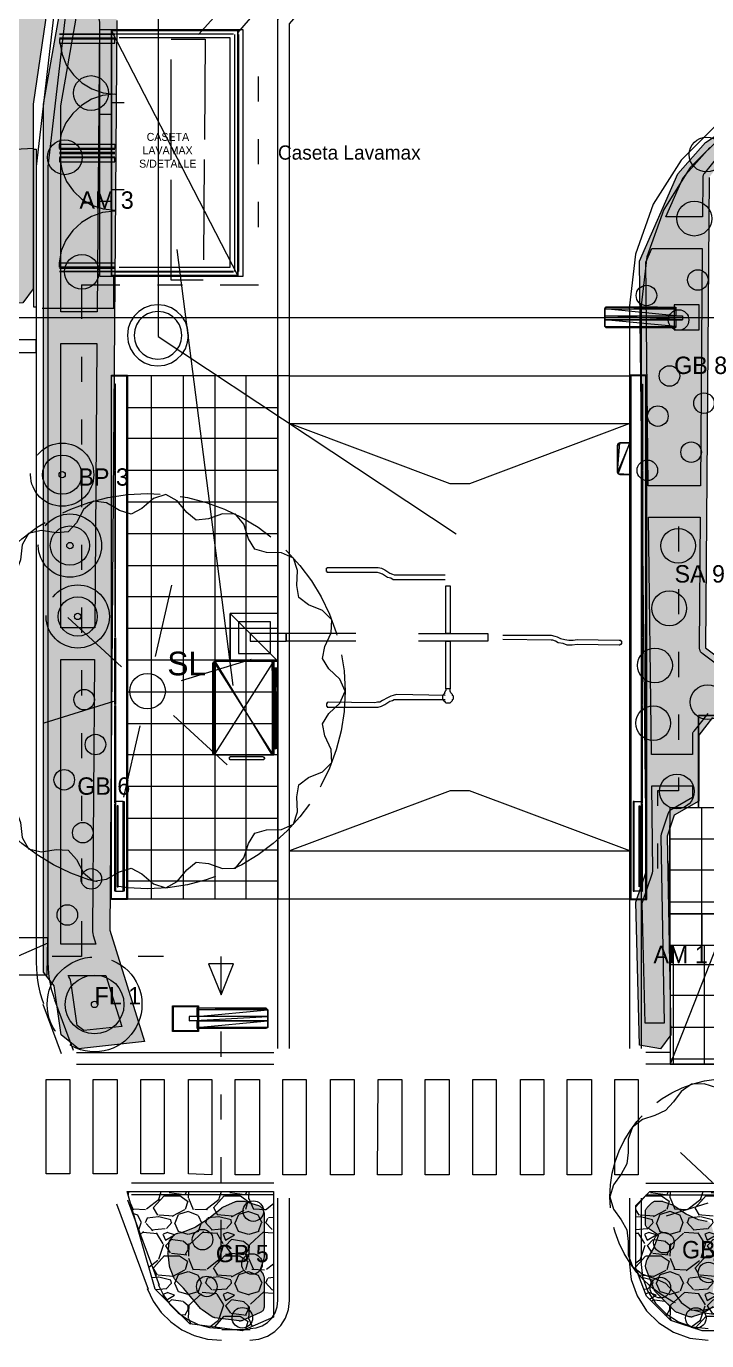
# Model space of a CAD drawing. Header units: metres. Extents: x 1 to 213, y 1 to 147.
# Drawn here: x 58.91 to 67.53, y 85.38 to 102.01 of the extents above; entities that cross this region are included whole.
import ezdxf

# ---------------------------------------------------------------- set-up
doc = ezdxf.new("R2010")
doc.units = ezdxf.units.M
doc.linetypes.add('DASHED', pattern=[1.524, 1.27, -0.254])
doc.layers.get('0').update_dxf_attribs({"lineweight": 0, "plot": 0})
for name, color, linetype, lineweight, plot in [('00-BASE-ARQUITECTURA', 8, 'Continuous', 0, False), ('00-BASE-MAICILLO-EXISTENTE', 33, 'Continuous', 0, False), ('00-BASE-TEXTO', 8, 'Continuous', 0, False), ('PJ-ARBOLES', 94, 'Continuous', 0, False), ('PJ-ARBUSTOS', 82, 'Continuous', 0, False), ('PJ-COPA-ADULTA', 8, 'DASHED', 0, False), ('PJ-CUBRESUELOS', 150, 'Continuous', 0, False), ('PJ-ETIQUETAS', 7, 'Continuous', 0, False), ('PJ-GRAVILLA', 42, 'Continuous', 0, False), ('PJ-HERBACEAS', 212, 'Continuous', 0, False), ('PJ-LIMITE-JARDIN', 7, 'Continuous', 0, False), ('PJ-MASAS', 92, 'Continuous', 0, False), ('PJ-MASAS-RELLENO', 92, 'Continuous', 0, False), ('PJ-PROTEGIDO', 30, 'DASHED', 0, False), ('PJ-RIEGO-SECTORES', 5, 'Continuous', 0, False)]:
    doc.layers.add(name, color=color, linetype=linetype, lineweight=lineweight, plot=plot)

# ---------------------------------------------------------------- blocks, each defined once
blk = doc.blocks.new('PJ_SL')
for p, q in [((0.1, 0.439), (0.305, 1.341)), ((-0.33, 0.306), (-1.009, 0.934)), ((0.43, 0.133), (1.314, 0.406)), ((-0.43, -0.133), (-1.314, -0.406)), ((0.33, -0.306), (1.009, -0.934)), ((-0.1, -0.439), (-0.305, -1.341))]:
    blk.add_line(p, q)
blk.add_lwpolyline([(2.5, 0), (2.433, 0.15), (2.295, 0.284), (2.212, 0.413), (2.243, 0.564), (2.323, 0.739), (2.331, 0.903), (2.214, 1.019), (2.037, 1.094), (1.913, 1.184), (1.887, 1.336), (1.899, 1.528), (1.848, 1.684), (1.697, 1.75), (1.505, 1.756), (1.356, 1.796), (1.277, 1.928), (1.219, 2.111), (1.114, 2.238), (0.95, 2.245), (0.769, 2.181), (0.616, 2.164), (0.495, 2.259), (0.374, 2.409), (0.231, 2.489), (0.075, 2.436), (-0.071, 2.311), (-0.208, 2.24), (-0.355, 2.285), (-0.521, 2.381), (-0.684, 2.405), (-0.81, 2.299), (-0.901, 2.13), (-1.003, 2.014), (-1.156, 2.003), (-1.346, 2.032), (-1.507, 1.995), (-1.586, 1.851), (-1.61, 1.66), (-1.663, 1.516), (-1.802, 1.45), (-1.989, 1.408), (-2.126, 1.316), (-2.147, 1.153), (-2.101, 0.967), (-2.098, 0.813), (-2.204, 0.701), (-2.364, 0.595), (-2.457, 0.459), (-2.419, 0.3), (-2.308, 0.142), (-2.25, 0), (-2.308, -0.142), (-2.419, -0.3), (-2.457, -0.459), (-2.364, -0.595), (-2.204, -0.701), (-2.098, -0.813), (-2.101, -0.967), (-2.147, -1.153), (-2.126, -1.316), (-1.989, -1.408), (-1.802, -1.45), (-1.663, -1.516), (-1.61, -1.66), (-1.586, -1.851), (-1.507, -1.995), (-1.346, -2.032), (-1.156, -2.003), (-1.003, -2.014), (-0.901, -2.13), (-0.81, -2.299), (-0.684, -2.405), (-0.521, -2.381), (-0.355, -2.285), (-0.208, -2.24), (-0.071, -2.311), (0.075, -2.436), (0.231, -2.489), (0.374, -2.409), (0.495, -2.259), (0.616, -2.164), (0.769, -2.181), (0.95, -2.245), (1.114, -2.238), (1.219, -2.111), (1.277, -1.928), (1.356, -1.796), (1.505, -1.756), (1.697, -1.75), (1.848, -1.684), (1.899, -1.528), (1.887, -1.336), (1.913, -1.184), (2.037, -1.094), (2.214, -1.019), (2.331, -0.903), (2.323, -0.739), (2.243, -0.564), (2.212, -0.413), (2.295, -0.284), (2.433, -0.15), (2.5, 0)], close=True)
blk.add_circle((0, 0), 0.225)
for tag, p, height in [('CODIGO', (0.15, 0.15), 0.2), ('ESPECIE', (0.15, -0.1), 0.15), ('ZONA', (0.15, -0.3), 0.15)]:
    blk.add_attdef(tag, p, '', height=height)
blk = doc.blocks.new('PJ_FL')
for radius in [0.372, 0.04]:
    blk.add_circle((0, 0), radius)
for tag, p, height in [('CODIGO', (0.15, 0.15), 0.2), ('ESPECIE', (0.15, -0.1), 0.15), ('ZONA', (0.15, -0.3), 0.15)]:
    blk.add_attdef(tag, p, '', height=height)
blk = doc.blocks.new('PJ_GB')
blk.add_circle((0, 0), 0.13)
for tag, p, height in [('CODIGO', (0.15, 0.15), 0.2), ('ESPECIE', (0.15, -0.1), 0.15), ('ZONA', (0.15, -0.3), 0.15)]:
    blk.add_attdef(tag, p, '', height=height)
blk = doc.blocks.new('PJ_BP')
for radius in [0.248, 0.04]:
    blk.add_circle((0, 0), radius)
for tag, p, height in [('CODIGO', (0.15, 0.15), 0.2), ('ESPECIE', (0.15, -0.1), 0.15), ('ZONA', (0.15, -0.3), 0.15)]:
    blk.add_attdef(tag, p, '', height=height)
blk = doc.blocks.new('PJ_AM')
blk.add_circle((0, 0), 0.22)
for tag, p, height in [('CODIGO', (0.15, 0.15), 0.2), ('ESPECIE', (0.15, -0.1), 0.15), ('ZONA', (0.15, -0.3), 0.15)]:
    blk.add_attdef(tag, p, '', height=height)
blk = doc.blocks.new('PJ_SA')
blk.add_circle((0, 0), 0.22)
for tag, p, height in [('CODIGO', (0.15, 0.15), 0.2), ('ESPECIE', (0.15, -0.1), 0.15), ('ZONA', (0.15, -0.3), 0.15)]:
    blk.add_attdef(tag, p, '', height=height)
blk = doc.blocks.new('PJ_CD')
for p, q in [((0.06, 0.263), (0.183, 0.804)), ((-0.198, 0.183), (-0.605, 0.561)), ((0.258, 0.08), (0.788, 0.244)), ((-0.258, -0.08), (-0.788, -0.244)), ((-0.06, -0.263), (-0.183, -0.804)), ((0.198, -0.183), (0.605, -0.561))]:
    blk.add_line(p, q)
blk.add_lwpolyline([(1.5, 0), (1.454, 0.153), (1.357, 0.288), (1.284, 0.417), (1.268, 0.564), (1.267, 0.731), (1.214, 0.882), (1.087, 0.979), (0.928, 1.031), (0.794, 1.092), (0.694, 1.202), (0.595, 1.336), (0.464, 1.427), (0.304, 1.431), (0.145, 1.38), (0, 1.35), (-0.145, 1.38), (-0.304, 1.431), (-0.464, 1.427), (-0.595, 1.336), (-0.694, 1.202), (-0.794, 1.092), (-0.928, 1.031), (-1.087, 0.979), (-1.214, 0.882), (-1.267, 0.731), (-1.268, 0.564), (-1.284, 0.417), (-1.357, 0.288), (-1.454, 0.153), (-1.5, 0), (-1.454, -0.153), (-1.357, -0.288), (-1.284, -0.417), (-1.268, -0.564), (-1.267, -0.731), (-1.214, -0.882), (-1.087, -0.979), (-0.928, -1.031), (-0.794, -1.092), (-0.694, -1.202), (-0.595, -1.336), (-0.464, -1.427), (-0.304, -1.431), (-0.145, -1.38), (0, -1.35), (0.145, -1.38), (0.304, -1.431), (0.464, -1.427), (0.595, -1.336), (0.694, -1.202), (0.794, -1.092), (0.928, -1.031), (1.087, -0.979), (1.214, -0.882), (1.267, -0.731), (1.268, -0.564), (1.284, -0.417), (1.357, -0.288), (1.454, -0.153), (1.5, 0)], close=True)
blk.add_circle((0, 0), 0.135)
for tag, p, height in [('CODIGO', (0.15, 0.15), 0.2), ('ESPECIE', (0.15, -0.1), 0.15), ('ZONA', (0.15, -0.3), 0.15)]:
    blk.add_attdef(tag, p, '', height=height)

msp = doc.modelspace()

# ---------------------------------------------------------------- hatches: boundary and pattern name
at = {"layer": '00-BASE-MAICILLO-EXISTENTE'}
h = msp.add_hatch(dxfattribs=at)
h.set_pattern_fill('AR-SAND', scale=0.02)
h.paths.add_polyline_path([(52.211, 142.478), (53.049, 142.346), (60.193, 142.434), (60.59, 142.302), (66.719, 142.39), (76.156, 142.258), (76.2, 140.273), (75.935, 139.876), (74.216, 138.862), (73.466, 139.7), (73.157, 139.788), (72.628, 139.7), (71.217, 138.862), (70.776, 139.524), (70.247, 139.832), (69.718, 139.7), (68.351, 138.862), (67.91, 139.524), (67.381, 139.832), (66.763, 139.656), (65.484, 138.862), (65.264, 138.95), (64.691, 139.788), (64.161, 139.788), (63.765, 139.568), (62.618, 138.862), (62.265, 138.421), (62.309, 134.893), (62.706, 134.32), (80.301, 134.32), (82.109, 134.188), (82.506, 134.32), (82.77, 134.673), (82.462, 135.511), (82.594, 135.687), (85.152, 135.643), (86.034, 133.438), (86.519, 132.733), (87.577, 130.175), (98.469, 106.627), (96.705, 105.789), (96.308, 105.745), (95.956, 105.436), (93.31, 104.202), (92.913, 104.554), (92.781, 105.04), (91.943, 106.274), (90.708, 107.641), (89.032, 108.92), (87.489, 109.67), (87.709, 109.714), (87.974, 110.067), (87.974, 110.419), (87.621, 110.816), (87.092, 110.816), (86.827, 110.596), (86.739, 110.155), (86.96, 109.758), (86.651, 109.934), (84.578, 110.287), (71.746, 110.199), (69.894, 110.375), (67.292, 110.155), (64.823, 109.405), (63.279, 108.523), (60.81, 106.054), (59.708, 103.981), (59.223, 102.526), (59.002, 101.027), (59.002, 98.69), (58.87, 98.513), (52.123, 98.425), (51.991, 98.778), (51.991, 112.624), (52.123, 122.37), (52.079, 142.213), (52.211, 142.478)])
at = {"layer": 'PJ-GRAVILLA'}
h = msp.add_hatch(dxfattribs=at)
h.set_pattern_fill('GRAVEL', scale=0.03)
h.paths.add_polyline_path([(68.439, 110.155), (75.318, 110.155), (75.362, 107.906), (75.186, 107.818), (65.176, 107.862), (64.735, 107.685), (64.426, 107.774), (63.544, 107.156), (63.059, 106.583), (62.75, 106.848), (62.353, 106.848), (61.736, 106.23), (60.722, 104.951), (60.766, 104.599), (61.075, 104.246), (60.413, 103.364), (59.972, 102.526), (60.06, 102.085), (59.972, 90.576), (60.413, 89.165), (59.575, 89.076), (59.355, 89.253), (59.267, 89.87), (59.134, 90.046), (59.134, 101.027), (59.443, 102.791), (60.016, 104.422), (61.251, 106.407), (63.103, 108.215), (64.999, 109.317), (65.925, 109.582), (66.146, 109.758), (68.439, 110.155)])
h = msp.add_hatch(dxfattribs=at)
h.set_pattern_fill('GRAVEL', scale=0.03)
h.paths.add_polyline_path([(69.233, 101.335), (84.182, 101.335), (84.358, 101.247), (84.358, 101.115), (84.182, 101.027), (71.57, 101.071), (70.82, 100.983), (70.688, 100.85), (70.556, 100.012), (69.144, 100.012), (68.703, 100.365), (67.733, 100.321), (67.557, 100.101), (67.513, 94.148), (67.866, 93.883), (70.864, 93.927), (71.085, 93.707), (71.085, 93.442), (70.864, 93.266), (67.601, 93.266), (67.425, 93.045), (67.425, 92.207), (67.116, 92.031), (67.028, 91.766), (67.072, 89.253), (66.94, 89.076), (66.675, 89.12), (66.631, 90.928), (66.763, 91.325), (66.675, 99.042), (67.16, 100.145), (67.513, 100.542), (68.439, 101.159), (69.233, 101.335)])
h = msp.add_hatch(dxfattribs=at)
h.set_pattern_fill('GRAVEL', scale=0.03)
h.paths.add_polyline_path([(68.351, 90.576), (68.836, 90.576), (69.012, 90.399), (69.012, 85.813), (68.703, 85.504), (67.469, 85.504), (67.072, 85.637), (66.763, 85.945), (66.631, 86.298), (66.631, 87.092), (66.807, 87.268), (68.174, 87.268), (68.439, 87.621), (68.439, 88.812), (68.174, 89.12), (68.174, 90.399), (68.351, 90.576)])
h = msp.add_hatch(dxfattribs=at)
h.set_pattern_fill('GRAVEL', scale=0.03)
h.paths.add_polyline_path([(60.193, 87.268), (62.045, 87.268), (62.045, 85.681), (61.648, 85.504), (60.986, 85.593), (60.545, 86.034), (60.193, 87.268)])
at = {"layer": 'PJ-MASAS-RELLENO'}
for points in [[(59.84, 102.064), (59.812, 98.4), (59.354, 98.4), (59.354, 101.008), (59.577, 102.283), (59.808, 102.227), (59.84, 102.064)], [(68.753, 100.428), (68.747, 100.432), (68.74, 100.437), (68.732, 100.44), (68.724, 100.442), (68.716, 100.444), (68.708, 100.445), (68.7, 100.445), (67.73, 100.401), (67.722, 100.4), (67.715, 100.399), (67.707, 100.397), (67.7, 100.394), (67.694, 100.391), (67.687, 100.387), (67.681, 100.382), (67.676, 100.377), (67.671, 100.371), (67.494, 100.151), (67.49, 100.144), (67.486, 100.138), (67.483, 100.131), (67.48, 100.124), (67.478, 100.116), (67.477, 100.109), (67.477, 100.101), (67.473, 99.6), (67.008, 99.6), (67.228, 100.101), (67.566, 100.481), (68.471, 101.084), (68.988, 101.199), (69.008, 100.224), (68.753, 100.428)], [(67.448, 96.2), (66.787, 96.2), (66.755, 99.026), (66.832, 99.2), (67.47, 99.2), (67.448, 96.2)], [(59.781, 94.4), (59.354, 94.4), (59.354, 98), (59.809, 98), (59.781, 94.4)], [(67.433, 94.148), (67.433, 94.141), (67.434, 94.133), (67.436, 94.126), (67.438, 94.119), (67.441, 94.112), (67.445, 94.105), (67.449, 94.099), (67.454, 94.094), (67.459, 94.088), (67.465, 94.084), (67.818, 93.819), (67.824, 93.815), (67.83, 93.811), (67.837, 93.808), (67.844, 93.806), (67.852, 93.804), (67.859, 93.803), (67.867, 93.803), (70.832, 93.847), (71.005, 93.673), (71.005, 93.48), (70.836, 93.346), (67.601, 93.346), (67.593, 93.345), (67.585, 93.344), (67.577, 93.342), (67.57, 93.339), (67.563, 93.336), (67.556, 93.332), (67.55, 93.327), (67.544, 93.322), (67.539, 93.316), (67.362, 93.095), (67.358, 93.089), (67.354, 93.082), (67.35, 93.075), (67.348, 93.068), (67.346, 93.06), (67.345, 93.053), (67.345, 93.045), (67.345, 92.8), (66.826, 92.8), (66.792, 95.8), (67.445, 95.8), (67.433, 94.148)], [(59.752, 90.577), (59.753, 90.555), (59.757, 90.532), (59.762, 90.51), (59.797, 90.4), (59.354, 90.4), (59.354, 94), (59.778, 94), (59.752, 90.577)], [(67.345, 92.254), (67.076, 92.1), (67.069, 92.096), (67.063, 92.091), (67.057, 92.085), (67.052, 92.078), (67.047, 92.071), (67.043, 92.064), (67.04, 92.056), (66.952, 91.792), (66.949, 91.783), (66.948, 91.774), (66.948, 91.765), (66.989, 89.4), (66.748, 89.4), (66.711, 90.916), (66.839, 91.3), (66.841, 91.309), (66.843, 91.317), (66.843, 91.326), (66.831, 92.4), (67.345, 92.4), (67.345, 92.254)], [(60.123, 89.355), (59.642, 89.305), (59.56, 89.37), (59.484, 89.901), (59.48, 89.923), (59.474, 89.944), (59.465, 89.964), (59.455, 89.984), (59.444, 90), (59.922, 90), (60.123, 89.355)], [(61.141, 85.772), (61.136, 85.776), (61.131, 85.781), (61.126, 85.786), (61.014, 85.915), (61.013, 85.916), (60.905, 86.045), (60.903, 86.047), (60.8, 86.152), (60.794, 86.158), (60.79, 86.165), (60.786, 86.172), (60.782, 86.179), (60.732, 86.309), (60.73, 86.315), (60.728, 86.322), (60.727, 86.328), (60.709, 86.48), (60.708, 86.489), (60.709, 86.499), (60.724, 86.626), (60.725, 86.633), (60.727, 86.64), (60.729, 86.647), (60.732, 86.654), (60.736, 86.66), (60.74, 86.666), (60.745, 86.672), (60.788, 86.717), (60.794, 86.723), (60.8, 86.728), (60.808, 86.732), (60.815, 86.736), (60.823, 86.739), (60.831, 86.741), (60.878, 86.749), (60.883, 86.751), (60.915, 86.762), (60.917, 86.763), (61.052, 86.819), (61.054, 86.819), (61.056, 86.82), (61.222, 86.929), (61.226, 86.931), (61.386, 87.06), (61.392, 87.065), (61.398, 87.068), (61.404, 87.071), (61.563, 87.142), (61.571, 87.144), (61.579, 87.147), (61.587, 87.148), (61.595, 87.148), (61.661, 87.148), (61.669, 87.148), (61.677, 87.147), (61.686, 87.144), (61.855, 87.09), (61.862, 87.087), (61.869, 87.084), (61.875, 87.08), (61.881, 87.075), (61.887, 87.07), (61.892, 87.065), (61.896, 87.059), (61.9, 87.053), (61.914, 87.028), (61.918, 87.02), (61.921, 87.013), (61.923, 87.005), (61.924, 86.997), (61.925, 86.988), (61.925, 86.443), (61.924, 86.435), (61.923, 86.427), (61.921, 86.419), (61.875, 86.278), (61.875, 86.277), (61.876, 86.275), (61.911, 86.221), (61.915, 86.214), (61.919, 86.207), (61.921, 86.2), (61.923, 86.192), (61.924, 86.185), (61.925, 86.177), (61.925, 85.811), (61.924, 85.803), (61.923, 85.796), (61.921, 85.788), (61.919, 85.781), (61.916, 85.774), (61.912, 85.767), (61.907, 85.761), (61.902, 85.755), (61.897, 85.75), (61.891, 85.745), (61.884, 85.741), (61.877, 85.738), (61.651, 85.637), (61.644, 85.634), (61.637, 85.632), (61.63, 85.631), (61.622, 85.63), (61.615, 85.63), (61.608, 85.631), (61.302, 85.672), (61.295, 85.673), (61.288, 85.675), (61.281, 85.678), (61.274, 85.681), (61.268, 85.685), (61.141, 85.772)], [(66.758, 86.301), (66.756, 86.308), (66.754, 86.315), (66.753, 86.323), (66.753, 86.331), (66.753, 86.338), (66.755, 86.345), (66.763, 86.383), (66.765, 86.392), (66.768, 86.399), (66.772, 86.407), (66.856, 86.554), (66.857, 86.555), (66.857, 86.557), (66.918, 86.713), (66.918, 86.715), (66.917, 86.716), (66.788, 86.799), (66.781, 86.803), (66.775, 86.809), (66.77, 86.815), (66.765, 86.821), (66.761, 86.828), (66.757, 86.835), (66.754, 86.842), (66.752, 86.85), (66.751, 86.858), (66.751, 86.866), (66.751, 87.009), (66.751, 87.017), (66.752, 87.025), (66.754, 87.032), (66.757, 87.04), (66.76, 87.047), (66.764, 87.054), (66.769, 87.06), (66.774, 87.066), (66.834, 87.125), (66.839, 87.13), (66.846, 87.135), (66.852, 87.139), (66.859, 87.142), (66.867, 87.145), (66.874, 87.147), (66.882, 87.148), (66.89, 87.148), (66.945, 87.148), (66.952, 87.148), (66.959, 87.147), (66.966, 87.146), (66.973, 87.143), (67.092, 87.099), (67.101, 87.095), (67.109, 87.091), (67.259, 86.989), (67.261, 86.989), (67.262, 86.988), (67.418, 86.916), (67.42, 86.915), (67.422, 86.915), (67.527, 86.894), (67.534, 86.892), (67.541, 86.889), (67.549, 86.886), (67.555, 86.882), (67.562, 86.877), (67.567, 86.872), (67.573, 86.866), (67.577, 86.86), (67.581, 86.853), (67.585, 86.846), (67.587, 86.839), (67.609, 86.766), (67.611, 86.758), (67.641, 86.61), (67.642, 86.604), (67.642, 86.598), (67.649, 86.451), (67.649, 86.439), (67.633, 86.285), (67.633, 86.282), (67.611, 86.123), (67.61, 86.119), (67.607, 85.963), (67.607, 85.961), (67.608, 85.959), (67.622, 85.947), (67.627, 85.942), (67.632, 85.936), (67.636, 85.93), (67.64, 85.923), (67.643, 85.916), (67.645, 85.909), (67.647, 85.902), (67.648, 85.894), (67.648, 85.887), (67.648, 85.879), (67.646, 85.867), (67.645, 85.859), (67.643, 85.851), (67.64, 85.844), (67.636, 85.836), (67.632, 85.829), (67.627, 85.823), (67.621, 85.817), (67.615, 85.812), (67.608, 85.808), (67.482, 85.73), (67.474, 85.726), (67.466, 85.723), (67.357, 85.686), (67.35, 85.683), (67.343, 85.682), (67.335, 85.681), (67.328, 85.681), (67.32, 85.682), (67.313, 85.683), (67.306, 85.685), (67.155, 85.736), (67.148, 85.738), (67.141, 85.742), (67.135, 85.746), (67.129, 85.75), (67.123, 85.755), (66.879, 86), (66.873, 86.006), (66.868, 86.013), (66.864, 86.02), (66.86, 86.028), (66.758, 86.301)]]:
    msp.add_hatch(color=7, dxfattribs=at).paths.add_polyline_path(points)

# ---------------------------------------------------------------- linework, layer by layer
at = {"layer": '00-BASE-ARQUITECTURA'}
for points in [[(69.037, 110.236), (66.745, 109.972), (64.641, 109.22), (62.785, 108.04), (61.237, 106.492), (60.057, 104.636), (59.305, 102.532), (59.041, 100.24)], [(69.037, 110.088), (66.779, 109.828), (64.706, 109.087), (62.878, 107.924), (61.352, 106.399), (60.19, 104.571), (59.449, 102.498), (59.189, 100.24)], [(61.591, 101.928), (65.042, 105.929), (65.042, 107.823), (69.836, 107.823), (81.837, 107.823), (89.775, 107.823), (92.876, 103.992)], [(62.099, 92.064), (62.099, 102.097), (64.682, 105.092), (90.389, 105.092), (92.389, 103.812), (94.051, 100.277)], [(62.248, 92.064), (62.248, 102.044), (64.756, 104.934), (90.336, 104.934), (92.273, 103.706), (93.913, 100.214)], [(60.586, 102.849), (60.586, 98.086), (64.354, 95.589)], [(61.094, 101.907), (61.517, 102.383), (61.486, 102.256)], [(61.094, 101.907), (61.517, 102.383), (61.486, 102.256)], [(59.993, 101.96), (61.591, 101.96)], [(59.993, 98.859), (61.591, 98.859), (59.993, 101.96), (59.993, 98.859)], [(61.591, 98.859), (59.993, 101.96), (61.591, 101.96), (61.591, 98.859)], [(60.046, 101.97), (61.539, 101.97)], [(61.539, 101.96), (60.046, 101.96)], [(59.337, 101.917), (60.036, 101.917)], [(60.036, 101.907), (59.337, 101.907)], [(59.337, 101.865), (60.036, 101.865)], [(59.337, 101.854), (60.036, 101.854)], [(59.339, 101.808), (59.367, 101.656), (59.425, 101.518), (59.511, 101.397), (59.619, 101.296), (59.746, 101.22), (59.888, 101.172), (60.042, 101.155)], [(60.046, 101.917), (61.539, 101.917)], [(60.046, 101.917), (61.539, 101.917)], [(60.089, 98.965), (61.496, 98.965), (61.496, 101.865), (60.089, 101.865)], [(61.549, 101.907), (61.549, 98.912)], [(61.549, 101.907), (61.549, 98.912)], [(61.602, 98.912), (61.602, 101.907)], [(61.602, 101.907), (61.602, 98.912)], [(61.856, 101.06), (61.856, 101.378)], [(69.545, 101.441), (68.857, 101.362), (68.225, 101.136), (67.668, 100.782), (67.204, 100.317), (66.849, 99.76), (66.624, 99.129), (66.544, 98.441)], [(69.545, 101.293), (68.891, 101.218), (68.29, 101.003), (67.761, 100.666), (67.319, 100.225), (66.983, 99.695), (66.768, 99.095), (66.693, 98.441)], [(60.035, 101.155), (59.881, 101.137), (59.739, 101.089), (59.612, 101.012), (59.503, 100.911), (59.417, 100.79), (59.358, 100.651), (59.329, 100.499)], [(59.845, 100.901), (59.993, 100.901), (59.993, 101.05), (60.152, 101.05)], [(59.005, 100.468), (58.776, 100.454), (58.552, 100.415), (58.335, 100.351), (58.127, 100.262), (57.93, 100.15), (57.747, 100.016), (57.579, 99.86), (57.43, 99.685), (57.304, 99.496), (57.2, 99.295), (57.12, 99.084), (57.065, 98.864), (57.035, 98.639), (57.032, 98.409)], [(59.337, 100.468), (60.036, 100.468)], [(59.337, 100.457), (60.036, 100.457)], [(61.856, 100.266), (61.856, 100.584)], [(59.337, 100.415), (60.036, 100.415)], [(60.036, 100.415), (59.337, 100.415)], [(60.036, 100.404), (59.337, 100.404)], [(59.337, 100.404), (60.036, 100.404)], [(59.337, 100.362), (60.036, 100.362)], [(59.337, 100.351), (60.036, 100.351)], [(59.339, 100.337), (59.367, 100.185), (59.425, 100.047), (59.511, 99.926), (59.619, 99.825), (59.746, 99.749), (59.888, 99.701), (60.042, 99.684)], [(59.041, 100.235), (59.041, 91.8)], [(59.189, 100.235), (59.189, 91.8)], [(90.262, 100.087), (90.262, 91.726), (94.4, 91.726), (94.971, 90.53), (68.259, 90.53), (68.259, 90.784), (67.052, 90.784), (67.063, 92.128), (71.064, 92.128)], [(59.845, 99.801), (59.993, 99.801), (59.993, 99.949), (60.152, 99.949)], [(60.035, 99.674), (59.881, 99.656), (59.739, 99.607), (59.612, 99.53), (59.503, 99.43), (59.417, 99.308), (59.358, 99.17), (59.329, 99.017)], [(61.856, 99.473), (61.856, 99.79)], [(60.819, 99.187), (61.528, 93.673)], [(60.819, 99.187), (61.528, 93.673)], [(59.337, 98.965), (60.036, 98.965)], [(59.115, 98.446), (60.025, 98.446), (60.025, 98.859)], [(59.337, 98.954), (60.036, 98.954)], [(60.036, 98.912), (59.337, 98.912)], [(59.337, 98.912), (60.036, 98.912)], [(61.539, 98.912), (60.046, 98.912)], [(61.539, 98.901), (60.046, 98.901)], [(60.046, 98.859), (61.539, 98.859)], [(61.539, 98.848), (60.046, 98.848)], [(59.612, 98.742), (59.612, 98.309)], [(59.612, 98.742), (60.099, 98.742)], [(60.575, 98.742), (60.893, 98.742)], [(61.369, 98.742), (61.856, 98.742)], [(60.967, 98.102), (60.957, 98.191), (60.928, 98.272), (60.882, 98.344), (60.822, 98.404), (60.751, 98.449), (60.669, 98.478), (60.581, 98.488), (60.492, 98.478), (60.411, 98.449), (60.339, 98.404), (60.279, 98.344), (60.234, 98.272), (60.205, 98.191), (60.194, 98.102), (60.205, 98.014), (60.234, 97.932), (60.279, 97.861), (60.339, 97.801), (60.411, 97.755), (60.492, 97.726), (60.581, 97.716), (60.669, 97.726), (60.751, 97.755), (60.822, 97.801), (60.882, 97.861), (60.928, 97.932), (60.957, 98.014), (60.967, 98.102)], [(88.547, 53.647), (88.547, 51.668), (74.387, 51.668), (72.842, 46.725), (52.151, 46.725), (52.151, 98.33), (67.783, 98.33)], [(60.882, 98.102), (60.874, 98.171), (60.852, 98.235), (60.816, 98.291), (60.769, 98.338), (60.713, 98.373), (60.65, 98.396), (60.581, 98.404), (60.512, 98.396), (60.448, 98.373), (60.392, 98.338), (60.345, 98.291), (60.31, 98.235), (60.287, 98.171), (60.279, 98.102), (60.287, 98.033), (60.31, 97.97), (60.345, 97.914), (60.392, 97.867), (60.448, 97.831), (60.512, 97.808), (60.581, 97.801), (60.65, 97.808), (60.713, 97.831), (60.769, 97.867), (60.816, 97.914), (60.852, 97.97), (60.874, 98.033), (60.882, 98.102)], [(66.238, 98.436), (67.137, 98.436), (66.248, 98.457), (66.238, 98.436)], [(66.894, 98.203), (66.248, 98.203), (66.238, 98.213), (66.238, 98.436), (66.248, 98.457), (66.904, 98.457)], [(66.238, 98.351), (67.137, 98.351), (66.238, 98.436), (66.238, 98.351)], [(67.137, 98.351), (66.238, 98.436), (67.137, 98.436), (67.137, 98.351)], [(66.238, 98.298), (67.222, 98.298), (66.238, 98.351), (66.238, 98.298)], [(67.222, 98.298), (66.238, 98.351), (67.222, 98.351), (67.222, 98.298)], [(66.238, 98.213), (67.137, 98.213), (66.238, 98.298), (66.238, 98.213)], [(67.137, 98.213), (66.238, 98.298), (67.137, 98.298), (67.137, 98.213)], [(66.238, 98.298), (67.137, 98.298), (66.238, 98.298)], [(67.137, 98.298), (66.238, 98.298), (67.137, 98.298)], [(66.904, 98.457), (66.248, 98.457), (66.904, 98.457)], [(67.137, 98.436), (66.248, 98.457), (67.137, 98.457), (67.137, 98.436)], [(66.555, 89.08), (66.555, 98.436)], [(66.703, 89.08), (66.703, 98.436)], [(66.248, 98.203), (67.137, 98.203), (66.238, 98.213), (66.248, 98.203)], [(67.137, 98.203), (66.238, 98.213), (67.137, 98.213), (67.137, 98.203)], [(66.248, 98.203), (66.248, 98.203), (67.137, 98.203), (66.248, 98.203), (67.137, 98.203), (66.894, 98.203), (66.248, 98.203)], [(59.612, 97.832), (59.612, 97.515)], [(60.501, 90.974), (60.501, 97.589)], [(60.904, 90.974), (60.904, 97.589)], [(61.306, 90.974), (61.306, 97.589)], [(61.697, 90.974), (61.697, 97.589)], [(62.099, 97.589), (62.099, 90.974)], [(62.099, 90.974), (62.099, 97.589)], [(62.248, 97.589), (66.555, 97.589)], [(62.099, 97.187), (60.194, 97.187)], [(59.612, 97.039), (59.612, 96.721)], [(62.099, 96.795), (60.194, 96.795)], [(66.407, 96.351), (66.555, 96.742), (66.396, 96.372), (66.407, 96.351)], [(66.555, 96.742), (66.396, 96.372), (66.428, 96.742), (66.555, 96.742)], [(66.396, 96.372), (66.428, 96.742), (66.396, 96.71), (66.396, 96.372)], [(66.555, 96.34), (66.428, 96.34), (66.407, 96.351), (66.396, 96.372), (66.396, 96.71), (66.407, 96.732), (66.428, 96.742), (66.555, 96.742), (66.555, 96.34)], [(66.555, 96.34), (66.555, 96.742), (66.428, 96.742), (66.407, 96.732), (66.396, 96.71), (66.396, 96.372), (66.407, 96.351), (66.428, 96.34), (66.555, 96.34)], [(66.555, 96.34), (66.407, 96.351), (66.555, 96.742), (66.555, 96.34)], [(62.099, 96.393), (60.194, 96.393)], [(59.612, 96.245), (59.612, 95.927)], [(62.099, 95.991), (60.194, 95.991)], [(67.169, 95.684), (67.169, 95.366)], [(62.099, 95.589), (60.194, 95.589)], [(59.612, 95.451), (59.612, 95.134)], [(62.099, 95.186), (60.194, 95.186)], [(64.216, 95.007), (63.602, 95.007), (63.56, 95.007), (63.528, 95.028), (63.486, 95.038), (63.422, 95.081), (63.391, 95.091), (63.359, 95.102), (63.327, 95.102), (62.734, 95.102), (62.724, 95.102), (62.724, 95.112), (62.713, 95.112), (62.713, 95.123), (62.713, 95.134), (62.713, 95.144), (62.713, 95.155), (62.724, 95.155), (62.724, 95.165), (62.734, 95.165), (63.327, 95.165), (63.369, 95.165), (63.412, 95.155), (63.454, 95.134), (63.518, 95.091), (63.549, 95.081), (63.571, 95.07), (63.602, 95.07), (64.216, 95.07)], [(67.169, 94.89), (67.169, 94.573)], [(59.612, 94.657), (59.612, 94.34)], [(62.099, 94.795), (60.194, 94.795)], [(62.099, 94.583), (61.496, 94.583), (62.099, 93.98), (62.099, 94.583)], [(61.496, 94.583), (62.099, 93.98), (61.496, 93.98), (61.496, 94.583)], [(62.099, 94.393), (60.194, 94.393)], [(63.084, 94.329), (62.205, 94.329), (62.205, 94.234), (62.205, 94.329), (61.75, 94.329), (61.75, 94.234), (62.205, 94.234)], [(63.877, 94.329), (64.756, 94.329), (64.756, 94.234), (63.877, 94.234)], [(64.946, 94.308), (65.56, 94.308), (65.603, 94.297), (65.634, 94.287), (65.677, 94.266), (65.73, 94.255), (65.782, 94.245), (65.835, 94.245), (65.888, 94.255), (66.417, 94.245), (66.428, 94.245), (66.439, 94.245), (66.439, 94.234), (66.449, 94.234), (66.449, 94.223), (66.449, 94.213), (66.449, 94.202), (66.439, 94.192), (66.428, 94.192), (66.428, 94.181), (66.417, 94.181), (65.888, 94.192), (65.825, 94.181), (65.761, 94.181), (65.708, 94.202), (65.645, 94.213), (65.613, 94.234), (65.581, 94.245), (65.56, 94.245), (64.946, 94.255)], [(63.084, 94.234), (62.205, 94.234)], [(64.227, 93.631), (64.227, 93.62), (64.227, 93.61), (64.216, 93.599), (64.206, 93.578), (64.206, 93.567), (64.195, 93.557), (64.184, 93.546), (64.184, 93.535), (64.184, 93.525), (64.184, 93.504), (64.184, 93.493), (64.195, 93.483), (64.206, 93.472), (64.216, 93.461), (64.227, 93.451), (64.237, 93.451), (64.248, 93.451), (64.269, 93.451), (64.28, 93.451), (64.29, 93.461), (64.301, 93.472), (64.311, 93.483), (64.311, 93.493), (64.322, 93.504), (64.322, 93.525), (64.322, 93.535), (64.311, 93.546), (64.311, 93.557), (64.301, 93.567), (64.29, 93.578), (64.28, 93.599), (64.28, 93.61), (64.28, 93.62), (64.28, 93.631), (64.227, 93.631), (64.227, 94.234), (64.28, 94.234), (64.28, 93.631)], [(62.099, 93.991), (60.194, 93.991)], [(62.025, 92.795), (61.306, 92.795), (61.285, 92.795), (61.274, 92.816), (61.274, 93.948), (61.285, 93.969), (61.306, 93.98), (62.025, 93.98), (62.047, 93.969), (62.047, 93.948), (62.047, 93.895), (62.068, 93.895), (62.089, 93.895), (62.099, 93.874), (62.099, 92.9), (62.089, 92.879), (62.068, 92.869), (62.047, 92.869), (62.047, 92.816), (62.047, 92.795), (62.025, 92.795)], [(61.285, 93.969), (61.285, 92.795), (61.274, 93.948)], [(61.306, 93.98), (61.306, 92.795), (61.285, 92.795), (61.306, 93.98)], [(61.285, 93.969), (61.306, 93.98), (61.285, 92.795), (61.285, 93.969)], [(62.025, 93.98), (62.025, 92.795), (61.306, 93.98), (62.025, 93.98)], [(62.025, 92.795), (61.306, 93.98), (61.306, 92.795), (62.025, 92.795)], [(61.306, 93.98), (62.025, 93.98)], [(62.099, 93.98), (61.496, 93.98)], [(62.047, 93.969), (62.047, 92.795), (62.025, 93.98), (62.047, 93.969)], [(62.047, 92.795), (62.025, 93.98), (62.025, 92.795), (62.047, 92.795)], [(62.047, 92.795), (62.047, 93.969)], [(67.169, 94.096), (67.169, 93.779)], [(59.612, 93.864), (59.612, 93.546)], [(61.274, 92.816), (61.274, 93.948)], [(62.025, 93.948), (61.306, 92.816)], [(62.025, 92.816), (61.306, 93.948)], [(62.047, 92.869), (62.047, 93.948)], [(62.047, 92.869), (62.047, 92.795), (62.047, 93.948)], [(62.068, 93.895), (62.068, 92.869), (62.047, 93.895), (62.068, 93.895)], [(62.047, 92.869), (62.047, 93.895), (62.068, 92.869), (62.047, 92.869)], [(62.047, 92.869), (62.047, 93.895)], [(62.089, 93.895), (62.089, 92.879), (62.068, 93.895), (62.089, 93.895)], [(62.089, 92.879), (62.068, 93.895), (62.068, 92.869), (62.089, 92.879)], [(62.099, 92.9), (62.089, 93.895), (62.089, 92.879)], [(62.099, 93.874), (62.099, 92.9)], [(62.099, 93.588), (60.194, 93.588)], [(64.216, 93.546), (63.602, 93.557), (63.56, 93.546), (63.528, 93.535), (63.486, 93.514), (63.422, 93.483), (63.391, 93.461), (63.359, 93.461), (63.327, 93.451), (62.734, 93.461), (62.724, 93.451), (62.713, 93.44), (62.713, 93.43), (62.713, 93.419), (62.713, 93.408), (62.724, 93.408), (62.724, 93.398), (62.734, 93.398), (63.327, 93.398), (63.369, 93.398), (63.412, 93.408), (63.454, 93.43), (63.518, 93.472), (63.549, 93.483), (63.571, 93.493), (63.602, 93.493), (64.216, 93.493)], [(62.099, 93.186), (60.194, 93.186)], [(67.063, 92.128), (67.423, 92.128), (67.423, 93.292), (71.064, 93.292)], [(67.169, 93.303), (67.169, 92.985)], [(59.612, 93.07), (59.612, 92.752)], [(62.099, 92.795), (60.194, 92.795)], [(62.025, 92.795), (61.306, 92.795)], [(61.507, 92.731), (61.496, 92.731), (61.486, 92.742), (61.486, 92.752), (61.486, 92.763), (61.496, 92.763), (61.496, 92.773), (61.507, 92.773), (61.909, 92.773), (61.92, 92.763), (61.93, 92.752), (61.93, 92.742), (61.92, 92.742), (61.92, 92.731), (61.909, 92.731), (61.507, 92.731)], [(67.169, 92.509), (67.169, 92.34), (66.904, 92.34), (66.904, 92.149)], [(62.099, 92.392), (60.194, 92.392)], [(59.612, 92.276), (59.612, 91.959)], [(62.099, 89.08), (62.099, 92.223)], [(62.248, 89.08), (62.248, 92.223)], [(62.099, 91.99), (60.194, 91.99)], [(67.063, 90.784), (67.063, 92.128)], [(67.465, 90.784), (67.465, 92.128)], [(59.041, 91.8), (59.041, 90.159)], [(59.189, 91.8), (59.189, 90.159)], [(66.904, 91.673), (66.904, 91.355)], [(72.259, 91.726), (67.063, 91.726)], [(59.612, 91.482), (59.612, 91.165)], [(62.099, 91.588), (60.194, 91.588)], [(94.59, 91.334), (67.063, 91.334)], [(62.099, 91.197), (60.194, 91.197)], [(62.248, 90.974), (66.555, 90.974)], [(94.781, 90.932), (67.052, 90.932)], [(59.612, 90.689), (59.612, 90.244)], [(59.189, 90.413), (58.395, 90.064)], [(68.259, 88.879), (67.656, 90.382), (67.063, 88.879)], [(67.105, 88.879), (67.105, 90.382)], [(67.497, 88.879), (67.497, 90.382)], [(59.041, 90.165), (59.043, 90.089), (59.048, 90.014), (59.058, 89.94), (59.071, 89.866), (59.088, 89.792), (59.108, 89.72), (59.133, 89.648)], [(59.189, 90.165), (59.191, 90.097), (59.196, 90.029), (59.204, 89.962), (59.216, 89.895), (59.231, 89.829), (59.25, 89.764), (59.272, 89.699)], [(59.612, 90.244), (59.242, 90.244)], [(60.65, 90.244), (60.332, 90.244)], [(61.38, 89.757), (61.539, 90.149), (61.221, 90.149), (61.38, 89.757)], [(61.38, 89.768), (61.38, 90.244)], [(68.259, 90.138), (67.063, 90.138)], [(59.274, 89.694), (59.507, 89.059)], [(68.259, 89.747), (67.063, 89.747)], [(59.126, 89.641), (59.358, 89.016)], [(61.972, 89.429), (60.978, 89.429), (61.972, 89.482), (61.972, 89.429)], [(60.978, 89.429), (61.972, 89.482), (60.978, 89.482), (60.978, 89.429)], [(61.972, 89.567), (61.073, 89.567), (61.951, 89.588), (61.972, 89.567)], [(61.073, 89.567), (61.951, 89.588), (61.073, 89.588), (61.073, 89.567)], [(61.972, 89.482), (61.073, 89.482), (61.972, 89.567), (61.972, 89.482)], [(61.073, 89.482), (61.972, 89.567), (61.073, 89.567), (61.073, 89.482)], [(61.306, 89.588), (61.951, 89.588), (61.306, 89.588)], [(61.306, 89.334), (61.951, 89.334), (61.972, 89.344), (61.972, 89.567), (61.951, 89.588), (61.306, 89.588)], [(61.972, 89.344), (61.073, 89.344), (61.972, 89.429), (61.972, 89.344)], [(61.073, 89.344), (61.972, 89.429), (61.073, 89.429), (61.073, 89.344)], [(61.972, 89.429), (61.073, 89.429), (61.972, 89.429)], [(61.073, 89.429), (61.972, 89.429), (61.073, 89.429)], [(61.951, 89.334), (61.073, 89.334), (61.972, 89.344), (61.951, 89.334)], [(61.073, 89.334), (61.972, 89.344), (61.073, 89.344), (61.073, 89.334)], [(61.951, 89.334), (61.951, 89.334), (61.073, 89.334), (61.951, 89.334), (61.073, 89.334), (61.306, 89.334), (61.951, 89.334)], [(68.259, 89.344), (67.063, 89.344)], [(61.38, 88.974), (61.38, 89.292)], [(59.549, 89.027), (62.047, 89.027)], [(66.756, 87.228), (68.407, 87.228), (68.407, 89.027), (68.259, 89.027)], [(67.063, 89.027), (66.756, 89.027)], [(59.549, 88.879), (62.047, 88.879)], [(66.756, 87.376), (68.259, 87.376), (68.259, 88.879), (66.756, 88.879)], [(68.259, 88.942), (67.063, 88.942)], [(61.38, 88.18), (61.38, 88.498)], [(61.38, 87.387), (61.38, 87.704)], [(62.047, 87.376), (60.247, 87.376)], [(60.194, 87.164), (60.597, 86.085)], [(62.047, 87.228), (60.247, 87.228)], [(62.099, 85.884), (62.099, 87.185)], [(62.248, 85.884), (62.248, 87.185)], [(66.555, 86.381), (66.555, 87.185)], [(66.703, 86.381), (66.703, 87.185)], [(60.057, 87.111), (60.459, 86.032)], [(61.38, 86.423), (61.38, 86.91)], [(66.544, 86.386), (66.571, 86.157), (66.646, 85.947), (66.764, 85.761), (66.919, 85.606), (67.105, 85.488), (67.315, 85.413), (67.545, 85.386)], [(66.693, 86.386), (66.715, 86.191), (66.779, 86.012), (66.88, 85.854), (67.012, 85.722), (67.17, 85.621), (67.349, 85.557), (67.545, 85.534)], [(60.446, 86.042), (60.522, 85.881), (60.622, 85.74), (60.744, 85.618), (60.885, 85.52), (61.041, 85.447), (61.209, 85.402), (61.385, 85.386)], [(60.585, 86.093), (60.65, 85.956), (60.735, 85.835), (60.839, 85.732), (60.959, 85.649), (61.092, 85.586), (61.235, 85.548), (61.385, 85.534)], [(61.745, 85.386), (61.86, 85.4), (61.966, 85.437), (62.059, 85.497), (62.137, 85.575), (62.197, 85.668), (62.234, 85.774), (62.248, 85.889)], [(61.745, 85.534), (61.826, 85.544), (61.901, 85.57), (61.967, 85.612), (62.022, 85.667), (62.063, 85.733), (62.09, 85.808), (62.099, 85.889)], [(61.39, 85.524), (61.75, 85.524)]]:
    msp.add_lwpolyline(points, dxfattribs=at)
for points in [[(61.655, 101.97), (61.655, 98.848), (59.845, 98.848), (59.845, 101.97)], [(59.993, 101.96), (59.993, 98.859), (61.591, 98.859), (61.591, 101.96)], [(61.591, 101.96), (61.591, 98.859), (59.993, 98.859), (59.993, 101.96)], [(60.036, 101.854), (59.337, 101.854), (59.337, 101.801), (60.036, 101.801)], [(59.041, 98.457), (59.009, 98.457), (59.009, 100.457), (59.041, 100.457)], [(60.036, 100.468), (59.337, 100.468), (59.337, 100.52), (60.036, 100.52)], [(60.036, 100.351), (59.337, 100.351), (59.337, 100.298), (60.036, 100.298)], [(60.036, 98.965), (59.337, 98.965), (59.337, 99.018), (60.036, 99.018)], [(67.433, 98.171), (67.433, 98.488), (67.116, 98.488), (67.116, 98.171)], [(55.03, 97.885), (59.041, 97.885), (59.041, 98.044), (55.03, 98.044)], [(60.194, 90.964), (59.993, 90.964), (59.993, 97.599), (60.194, 97.599)], [(60.184, 90.974), (59.993, 90.974), (59.993, 97.589), (60.184, 97.589)], [(60.046, 97.483), (60.036, 97.483), (60.036, 96.393), (60.046, 96.393)], [(62.248, 90.974), (62.248, 97.589), (60.194, 97.589), (60.194, 90.974)], [(66.555, 90.964), (66.767, 90.964), (66.767, 97.599), (66.555, 97.599)], [(66.566, 90.974), (66.756, 90.974), (66.756, 97.589), (66.566, 97.589)], [(66.703, 97.483), (66.714, 97.483), (66.714, 96.393), (66.703, 96.393)], [(66.555, 96.986), (64.523, 96.224), (64.28, 96.224), (62.248, 96.986)], [(60.046, 96.382), (60.036, 96.382), (60.036, 95.144), (60.046, 95.144)], [(66.703, 96.382), (66.714, 96.382), (66.714, 95.144), (66.703, 95.144)], [(60.046, 94.287), (60.046, 95.134), (60.036, 95.134), (60.036, 94.287)], [(66.703, 94.287), (66.703, 95.134), (66.714, 95.134), (66.714, 94.287)], [(64.28, 94.932), (64.28, 94.329), (64.227, 94.329), (64.227, 94.932)], [(62.099, 93.98), (62.099, 94.583), (61.496, 94.583), (61.496, 93.98)], [(62.099, 93.98), (62.099, 94.583), (61.496, 94.583), (61.496, 93.98)], [(62.004, 94.075), (62.004, 94.477), (61.602, 94.477), (61.602, 94.075)], [(60.036, 94.276), (60.046, 94.276), (60.046, 93.43), (60.036, 93.43)], [(66.714, 94.276), (66.703, 94.276), (66.703, 93.43), (66.714, 93.43)], [(60.046, 92.181), (60.036, 92.181), (60.036, 93.419), (60.046, 93.419)], [(66.703, 92.181), (66.714, 92.181), (66.714, 93.419), (66.703, 93.419)], [(67.423, 93.292), (67.423, 92.128), (71.064, 92.128), (71.064, 93.292)], [(66.555, 91.578), (64.523, 92.34), (64.28, 92.34), (62.248, 91.578)], [(60.046, 91.07), (60.036, 91.07), (60.036, 92.17), (60.046, 92.17)], [(60.142, 92.202), (60.046, 92.202), (60.046, 91.07), (60.142, 91.07)], [(60.142, 92.202), (60.046, 92.202), (60.046, 91.07), (60.142, 91.07)], [(60.078, 92.149), (60.067, 92.149), (60.067, 91.122), (60.078, 91.122)], [(60.152, 91.07), (60.142, 91.07), (60.142, 92.202), (60.152, 92.202)], [(66.597, 91.07), (66.608, 91.07), (66.608, 92.202), (66.597, 92.202)], [(66.608, 92.202), (66.703, 92.202), (66.703, 91.07), (66.608, 91.07)], [(66.608, 92.202), (66.703, 92.202), (66.703, 91.07), (66.608, 91.07)], [(66.671, 92.149), (66.682, 92.149), (66.682, 91.122), (66.671, 91.122)], [(66.703, 91.07), (66.714, 91.07), (66.714, 92.17), (66.703, 92.17)], [(67.465, 90.382), (67.063, 90.382), (67.063, 90.784), (67.465, 90.784)], [(67.857, 90.382), (67.465, 90.382), (67.465, 90.784), (67.857, 90.784)], [(59.189, 90.477), (54.871, 90.477), (54.871, 90.011), (59.178, 90.011)], [(68.259, 90.382), (67.063, 90.382), (67.063, 88.879), (68.259, 88.879)], [(60.766, 89.292), (60.766, 89.62), (61.094, 89.62), (61.094, 89.292)], [(60.777, 89.302), (60.777, 89.609), (61.083, 89.609), (61.083, 89.302)], [(59.168, 88.688), (59.464, 88.688), (59.464, 87.492), (59.168, 87.492)], [(59.761, 88.688), (60.067, 88.688), (60.067, 87.492), (59.761, 87.492)], [(60.364, 88.688), (60.66, 88.688), (60.66, 87.492), (60.364, 87.492)], [(60.967, 88.688), (61.263, 88.688), (61.263, 87.482), (60.967, 87.492)], [(61.56, 88.688), (61.867, 88.688), (61.867, 87.482), (61.56, 87.482)], [(62.163, 88.688), (62.459, 88.688), (62.459, 87.482), (62.163, 87.482)], [(62.766, 88.688), (63.063, 88.688), (63.063, 87.482), (62.766, 87.482)], [(63.369, 88.688), (63.666, 88.688), (63.666, 87.482), (63.359, 87.482)], [(63.962, 88.688), (64.269, 88.688), (64.269, 87.482), (63.962, 87.482)], [(64.565, 88.688), (64.862, 88.688), (64.862, 87.482), (64.565, 87.482)], [(65.169, 88.688), (65.465, 88.688), (65.465, 87.482), (65.169, 87.482)], [(65.761, 88.688), (66.068, 88.688), (66.068, 87.482), (65.761, 87.482)], [(66.365, 88.688), (66.661, 88.688), (66.661, 87.482), (66.365, 87.482)]]:
    msp.add_lwpolyline(points, close=True, dxfattribs=at)
at = {"layer": '00-BASE-MAICILLO-EXISTENTE'}
msp.add_lwpolyline([(69.894, 110.375), (67.292, 110.155), (64.823, 109.405), (63.279, 108.523), (60.81, 106.054), (59.708, 103.981), (59.223, 102.526), (59.002, 101.027), (59.002, 98.69), (58.87, 98.513), (52.123, 98.425), (51.991, 98.778), (51.991, 112.624), (52.123, 122.37)], dxfattribs=at)
at = {"layer": 'PJ-COPA-ADULTA'}
for centre, radius in [((59.369, 96.339), 0.4), ((60.45, 93.6), 2.5), ((59.467, 95.442), 0.4), ((59.566, 94.545), 0.4), ((59.779, 89.636), 0.6), ((67.8, 87.2), 1.5)]:
    msp.add_circle(centre, radius, dxfattribs=at)
at = {"layer": 'PJ-LIMITE-JARDIN'}
for points in [[(60.06, 102.085), (59.972, 90.576), (60.413, 89.165), (59.575, 89.076), (59.355, 89.253), (59.267, 89.87), (59.134, 90.046), (59.134, 101.027), (59.443, 102.791)], [(67.601, 93.266), (67.425, 93.045), (67.425, 92.207), (67.116, 92.031), (67.028, 91.766), (67.072, 89.253), (66.94, 89.076), (66.675, 89.12), (66.631, 90.928), (66.763, 91.325), (66.675, 99.042), (67.16, 100.145), (67.513, 100.542), (68.439, 101.159)], [(67.557, 100.101), (67.513, 94.148), (67.866, 93.883)]]:
    msp.add_lwpolyline(points, dxfattribs=at)
for points in [[(68.351, 90.576), (68.836, 90.576), (69.012, 90.399), (69.012, 85.813), (68.703, 85.504), (67.469, 85.504), (67.072, 85.637), (66.763, 85.945), (66.631, 86.298), (66.631, 87.092), (66.807, 87.268), (68.174, 87.268), (68.439, 87.621), (68.439, 88.812), (68.174, 89.12), (68.174, 90.399), (68.351, 90.576)], [(60.193, 87.268), (62.045, 87.268), (62.045, 85.681), (61.648, 85.504), (60.986, 85.593), (60.545, 86.034), (60.193, 87.268)]]:
    msp.add_lwpolyline(points, close=True, dxfattribs=at)
at = {"layer": 'PJ-MASAS'}
for points in [[(59.84, 102.064), (59.812, 98.4), (59.354, 98.4), (59.354, 101.008), (59.577, 102.283), (59.808, 102.227), (59.84, 102.064)], [(67.448, 96.2), (66.787, 96.2), (66.755, 99.026), (66.832, 99.2), (67.47, 99.2), (67.448, 96.2)], [(59.781, 94.4), (59.354, 94.4), (59.354, 98), (59.809, 98), (59.781, 94.4)], [(59.752, 90.577), (59.753, 90.555), (59.757, 90.532), (59.762, 90.51), (59.797, 90.4), (59.354, 90.4), (59.354, 94), (59.778, 94), (59.752, 90.577)], [(67.345, 92.254), (67.076, 92.1), (67.069, 92.096), (67.063, 92.091), (67.057, 92.085), (67.052, 92.078), (67.047, 92.071), (67.043, 92.064), (67.04, 92.056), (66.952, 91.792), (66.949, 91.783), (66.948, 91.774), (66.948, 91.765), (66.989, 89.4), (66.748, 89.4), (66.711, 90.916), (66.839, 91.3), (66.841, 91.309), (66.843, 91.317), (66.843, 91.326), (66.831, 92.4), (67.345, 92.4), (67.345, 92.254)], [(60.123, 89.355), (59.642, 89.305), (59.56, 89.37), (59.484, 89.901), (59.48, 89.923), (59.474, 89.944), (59.465, 89.964), (59.455, 89.984), (59.444, 90), (59.922, 90), (60.123, 89.355)], [(61.141, 85.772), (61.136, 85.776), (61.131, 85.781), (61.126, 85.786), (61.014, 85.915), (61.013, 85.916), (60.905, 86.045), (60.903, 86.047), (60.8, 86.152), (60.794, 86.158), (60.79, 86.165), (60.786, 86.172), (60.782, 86.179), (60.732, 86.309), (60.73, 86.315), (60.728, 86.322), (60.727, 86.328), (60.709, 86.48), (60.708, 86.489), (60.709, 86.499), (60.724, 86.626), (60.725, 86.633), (60.727, 86.64), (60.729, 86.647), (60.732, 86.654), (60.736, 86.66), (60.74, 86.666), (60.745, 86.672), (60.788, 86.717), (60.794, 86.723), (60.8, 86.728), (60.808, 86.732), (60.815, 86.736), (60.823, 86.739), (60.831, 86.741), (60.878, 86.749), (60.883, 86.751), (60.915, 86.762), (60.917, 86.763), (61.052, 86.819), (61.054, 86.819), (61.056, 86.82), (61.222, 86.929), (61.226, 86.931), (61.386, 87.06), (61.392, 87.065), (61.398, 87.068), (61.404, 87.071), (61.563, 87.142), (61.571, 87.144), (61.579, 87.147), (61.587, 87.148), (61.595, 87.148), (61.661, 87.148), (61.669, 87.148), (61.677, 87.147), (61.686, 87.144), (61.855, 87.09), (61.862, 87.087), (61.869, 87.084), (61.875, 87.08), (61.881, 87.075), (61.887, 87.07), (61.892, 87.065), (61.896, 87.059), (61.9, 87.053), (61.914, 87.028), (61.918, 87.02), (61.921, 87.013), (61.923, 87.005), (61.924, 86.997), (61.925, 86.988), (61.925, 86.443), (61.924, 86.435), (61.923, 86.427), (61.921, 86.419), (61.875, 86.278), (61.875, 86.277), (61.876, 86.275), (61.911, 86.221), (61.915, 86.214), (61.919, 86.207), (61.921, 86.2), (61.923, 86.192), (61.924, 86.185), (61.925, 86.177), (61.925, 85.811), (61.924, 85.803), (61.923, 85.796), (61.921, 85.788), (61.919, 85.781), (61.916, 85.774), (61.912, 85.767), (61.907, 85.761), (61.902, 85.755), (61.897, 85.75), (61.891, 85.745), (61.884, 85.741), (61.877, 85.738), (61.651, 85.637), (61.644, 85.634), (61.637, 85.632), (61.63, 85.631), (61.622, 85.63), (61.615, 85.63), (61.608, 85.631), (61.302, 85.672), (61.295, 85.673), (61.288, 85.675), (61.281, 85.678), (61.274, 85.681), (61.268, 85.685), (61.141, 85.772)]]:
    msp.add_lwpolyline(points, close=True, dxfattribs=at)
for points in [[(67.671, 100.371), (67.494, 100.151), (67.49, 100.144), (67.486, 100.138), (67.483, 100.131), (67.48, 100.124), (67.478, 100.116), (67.477, 100.109), (67.477, 100.101), (67.473, 99.6), (67.008, 99.6), (67.228, 100.101), (67.566, 100.481)], [(67.539, 93.316), (67.362, 93.095), (67.358, 93.089), (67.354, 93.082), (67.35, 93.075), (67.348, 93.068), (67.346, 93.06), (67.345, 93.053), (67.345, 93.045), (67.345, 92.8), (66.826, 92.8), (66.792, 95.8), (67.445, 95.8), (67.433, 94.148), (67.433, 94.148), (67.433, 94.141), (67.434, 94.133), (67.436, 94.126), (67.438, 94.119), (67.441, 94.112), (67.445, 94.105), (67.449, 94.099), (67.454, 94.094), (67.459, 94.088), (67.465, 94.084), (67.818, 93.819)], [(67.608, 85.808), (67.482, 85.73), (67.474, 85.726), (67.466, 85.723), (67.357, 85.686), (67.35, 85.683), (67.343, 85.682), (67.335, 85.681), (67.328, 85.681), (67.32, 85.682), (67.313, 85.683), (67.306, 85.685), (67.155, 85.736), (67.148, 85.738), (67.141, 85.742), (67.135, 85.746), (67.129, 85.75), (67.123, 85.755), (66.879, 86), (66.873, 86.006), (66.868, 86.013), (66.864, 86.02), (66.86, 86.028), (66.758, 86.301), (66.758, 86.301), (66.756, 86.308), (66.754, 86.315), (66.753, 86.323), (66.753, 86.331), (66.753, 86.338), (66.755, 86.345), (66.763, 86.383), (66.765, 86.392), (66.768, 86.399), (66.772, 86.407), (66.856, 86.554), (66.857, 86.555), (66.857, 86.557), (66.918, 86.713), (66.918, 86.715), (66.917, 86.716), (66.788, 86.799), (66.781, 86.803), (66.775, 86.809), (66.77, 86.815), (66.765, 86.821), (66.761, 86.828), (66.757, 86.835), (66.754, 86.842), (66.752, 86.85), (66.751, 86.858), (66.751, 86.866), (66.751, 87.009), (66.751, 87.017), (66.752, 87.025), (66.754, 87.032), (66.757, 87.04), (66.76, 87.047), (66.764, 87.054), (66.769, 87.06), (66.774, 87.066), (66.834, 87.125), (66.839, 87.13), (66.846, 87.135), (66.852, 87.139), (66.859, 87.142), (66.867, 87.145), (66.874, 87.147), (66.882, 87.148), (66.89, 87.148), (66.945, 87.148), (66.952, 87.148), (66.959, 87.147), (66.966, 87.146), (66.973, 87.143), (67.092, 87.099), (67.101, 87.095), (67.109, 87.091), (67.259, 86.989), (67.261, 86.989), (67.262, 86.988), (67.418, 86.916), (67.42, 86.915), (67.422, 86.915), (67.527, 86.894), (67.534, 86.892)]]:
    msp.add_lwpolyline(points, dxfattribs=at)
at = {"layer": 'PJ-PROTEGIDO'}
msp.add_lwpolyline([(60.75, 98.8), (60.75, 101.85), (61.179, 101.85), (61.155, 98.8), (60.75, 98.8)], close=True, dxfattribs=at)
at = {"layer": 'PJ-RIEGO-SECTORES'}
for points in [[(60.06, 102.085), (59.972, 90.576), (60.413, 89.165), (59.575, 89.076), (59.355, 89.253), (59.267, 89.87), (59.134, 90.046), (59.134, 101.027), (59.443, 102.791)], [(67.601, 93.266), (67.425, 93.045), (67.425, 92.207), (67.116, 92.031), (67.028, 91.766), (67.072, 89.253), (66.94, 89.076), (66.675, 89.12), (66.631, 90.928), (66.763, 91.325), (66.675, 99.042), (67.16, 100.145), (67.513, 100.542), (68.439, 101.159)], [(67.557, 100.101), (67.513, 94.148), (67.866, 93.883)]]:
    msp.add_lwpolyline(points, dxfattribs=at)
for points in [[(69.012, 85.813), (68.703, 85.504), (67.469, 85.504), (67.072, 85.637), (66.763, 85.945), (66.631, 86.298), (66.631, 87.092), (66.807, 87.268), (68.174, 87.268), (68.439, 87.621), (68.439, 88.812), (68.174, 89.12), (68.174, 90.399), (68.351, 90.576), (68.836, 90.576), (69.012, 90.399), (69.012, 85.813)], [(61.648, 85.504), (60.986, 85.593), (60.545, 86.034), (60.193, 87.268), (62.045, 87.268), (62.045, 85.681), (61.648, 85.504)]]:
    msp.add_lwpolyline(points, close=True, dxfattribs=at)

# ---------------------------------------------------------------- block references
at = {"layer": 'PJ-ARBOLES'}
for name, p in [('PJ_SL', (60.45, 93.6)), ('PJ_CD', (67.8, 87.2))]:
    msp.add_blockref(name, p, dxfattribs=at)
at = {"layer": 'PJ-ARBUSTOS'}
for name, p in [('PJ_BP', (59.369, 96.339)), ('PJ_BP', (59.467, 95.442)), ('PJ_BP', (59.566, 94.545)), ('PJ_FL', (59.779, 89.636))]:
    msp.add_blockref(name, p, dxfattribs=at)
at = {"layer": 'PJ-CUBRESUELOS'}
for p in [(67.414, 98.803), (66.764, 98.606), (67.171, 98.297), (67.055, 97.588), (67.492, 97.244), (66.909, 97.08), (67.329, 96.624), (66.776, 96.394), (59.647, 93.493), (59.79, 92.924), (59.395, 92.479), (59.63, 91.809), (59.738, 91.224), (59.434, 90.768), (61.788, 87.021), (61.146, 86.66), (66.985, 86.621), (61.772, 86.352), (67.549, 86.244), (61.199, 86.068), (66.94, 86.053), (61.649, 85.671), (67.389, 85.668)]:
    msp.add_blockref('PJ_GB', p, dxfattribs=at)
at = {"layer": 'PJ-HERBACEAS'}
for name, p in [('PJ_AM', (59.734, 101.168)), ('PJ_AM', (59.402, 100.355)), ('PJ_AM', (67.526, 100.389)), ('PJ_AM', (67.37, 99.579)), ('PJ_AM', (59.618, 98.906)), ('PJ_SA', (67.166, 95.439)), ('PJ_SA', (67.053, 94.648)), ('PJ_SA', (66.872, 93.926)), ('PJ_SA', (67.539, 93.461)), ('PJ_SA', (66.85, 93.195)), ('PJ_AM', (67.15, 92.331))]:
    msp.add_blockref(name, p, dxfattribs=at)

# ---------------------------------------------------------------- texts
at = {"layer": '00-BASE-TEXTO'}
for s, p in [('CASETA', (60.438, 100.563)), ('LAVAMAX', (60.385, 100.393)), ('S/DETALLE', (60.343, 100.224))]:
    msp.add_text(s, height=0.1006, dxfattribs=at).set_placement(p)
at = {"layer": 'PJ-ETIQUETAS'}
for s, height, p in [('AM 3', 0.22, (59.588, 99.704)), ('GB 8', 0.22, (67.115, 97.613)), ('BP 3', 0.22, (59.575, 96.2)), ('SA 9', 0.22, (67.12, 94.974)), ('SL', 0.3, (60.7, 93.8)), ('GB 6', 0.22, (59.56, 92.289)), ('AM 1', 0.22, (66.853, 90.158)), ('FL 1', 0.22, (59.779, 89.636)), ('GB 5', 0.22, (61.314, 86.374)), ('GB 4', 0.22, (67.214, 86.423))]:
    msp.add_text(s, height=height, dxfattribs=at).set_placement(p)
at = {"layer": 'PJ-PROTEGIDO'}
msp.add_text('Caseta Lavamax', height=0.18, dxfattribs=at).set_placement((62.1, 100.325))

doc.saveas('drawing.dxf')
